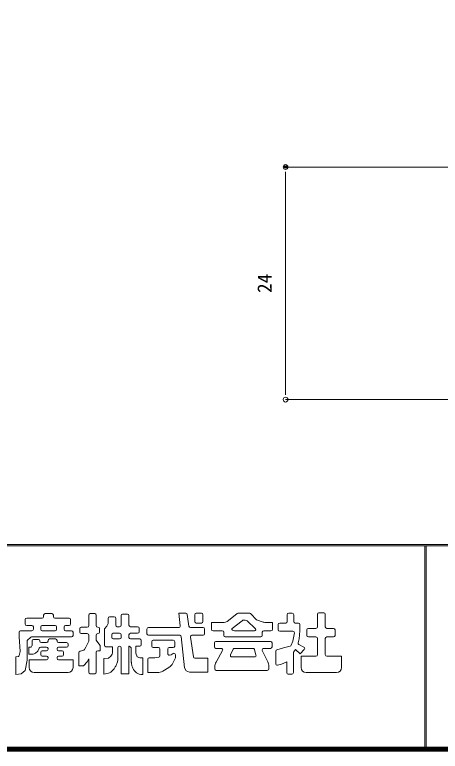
# Model space of a CAD drawing. Units: millimetres, scale not verified. Extents: x -140 to 140, y -96 to 96.
# Drawn here: x -100.2 to -56.2, y -95.7 to -19.6 of the extents above; entities that cross this region are included whole.
import ezdxf
from ezdxf.enums import TextEntityAlignment as Align

# ---------------------------------------------------------------- set-up
doc = ezdxf.new("R2010")
doc.units = ezdxf.units.MM
doc.header["$LTSCALE"] = 0.5
doc.header["$PDMODE"] = 32
doc.header["$PDSIZE"] = 0.25
for name, color, linetype, lineweight in [('0-0_0', 7, 'Continuous', 18), ('0-2_一般', 3, 'Continuous', 18), ('0-5_GREEN', 3, 'Continuous', 18)]:
    doc.layers.add(name, color=color, linetype=linetype, lineweight=lineweight)
doc.layers.add('0-1_Defpoints', color=7, linetype='Continuous')
doc.styles.add('ＭＳ ゴシック', font='')
doc.styles.get('ＭＳ ゴシック').set_extended_font_data('MS Gothic')

# ---------------------------------------------------------------- blocks, each defined once
blk = doc.blocks.new('_DOT')
at = {"layer": '0-0_0', "lineweight": 9}
blk.add_line((-0.5, 0), (-1, 0), dxfattribs=at)
blk.add_circle((0, 0), 0.25, dxfattribs=at)
blk.add_circle((0, 0), 0.25, dxfattribs=at)
blk = doc.blocks.new('D10')
at = {"layer": '0-1_Defpoints'}
for p in [(-96.3561, -44.8998), (-62.835, -44.8998), (-73.8258, -68.8998)]:
    blk.add_point(p, dxfattribs=at)
at = {"layer": '0-2_一般'}
for p, q in [((-64.835, -44.8998), (-96.3561, -44.8998)), ((-96.3561, -67.8998), (-96.3561, -45.8998)), ((-75.8258, -68.8998), (-96.3561, -68.8998))]:
    blk.add_line(p, q, dxfattribs=at)
for p, rotation in [((-96.3561, -44.8998), 90), ((-96.3561, -68.8998), 270)]:
    blk.add_blockref('_DOT', p, dxfattribs=dict(at, rotation=rotation))
at = {"layer": '0-2_一般', "color": 7, "style": 'ＭＳ ゴシック'}
blk.add_text('24', height=1.466, rotation=90, dxfattribs=at).set_placement((-97.3561, -57.8998), align=Align.BOTTOM_LEFT)

msp = doc.modelspace()

# ---------------------------------------------------------------- linework, layer by layer
at = {"layer": '0-5_GREEN'}
for p, q in [((-140.2885, -74.3129), (139.9215, -74.3129)), ((-140.2885, -74.4529), (139.9215, -74.4529)), ((-57.8285, -74.4529), (-57.8285, -95.4529)), ((-57.6885, -74.4529), (-57.6885, -95.4529)), ((-99.0837, -82.0767), (-99.0837, -82.5252)), ((-97.3393, -81.9213), (-98.9283, -81.9213)), ((-97.1839, -81.6126), (-97.1839, -81.7659)), ((-96.3261, -81.4572), (-97.0285, -81.4572)), ((-96.1707, -81.7659), (-96.1707, -81.6126)), ((-94.553, -81.9213), (-96.0153, -81.9213)), ((-94.3976, -82.5252), (-94.3976, -82.0767)), ((-92.5155, -81.6113), (-92.5155, -82.6926)), ((-91.911, -81.4559), (-92.3601, -81.4559)), ((-91.7556, -82.6926), (-91.7556, -81.6113)), ((-90.5313, -81.9488), (-90.5313, -82.4789)), ((-89.8845, -81.7934), (-90.3759, -81.7934)), ((-89.7291, -82.6505), (-89.7291, -81.9488)), ((-89.1803, -81.6535), (-89.1803, -82.6505)), ((-88.5336, -81.4981), (-89.0249, -81.4981)), ((-88.3782, -82.6505), (-88.3782, -81.6535)), ((-82.1878, -82.7572), (-82.364, -81.5467)), ((-81.5812, -81.5691), (-81.5812, -82.2708)), ((-80.8923, -81.4137), (-81.4258, -81.4137)), ((-80.7369, -82.2708), (-80.7369, -81.5691)), ((-78.09, -82.1599), (-77.1908, -81.4473)), ((-77.0943, -81.4137), (-75.907, -81.4137)), ((-72.0401, -81.5691), (-72.0401, -82.2708)), ((-71.52, -81.4137), (-71.8847, -81.4137)), ((-71.3646, -82.2708), (-71.3646, -81.5691)), ((-68.916, -81.5269), (-68.916, -82.8192)), ((-68.2693, -81.3715), (-68.7606, -81.3715)), ((-68.1139, -82.8192), (-68.1139, -81.5269)), ((-98.9283, -82.6806), (-98.3948, -82.6806)), ((-98.2394, -82.836), (-98.2394, -83.0737)), ((-97.4794, -83.0737), (-97.4794, -82.836)), ((-97.324, -82.6806), (-95.9884, -82.6806)), ((-95.833, -82.836), (-95.833, -83.0737)), ((-95.0731, -83.0737), (-95.0731, -82.836)), ((-94.9177, -82.6806), (-94.553, -82.6806)), ((-92.6709, -82.848), (-93.2888, -82.848)), ((-91.5732, -82.848), (-91.6002, -82.848)), ((-89.3357, -82.8059), (-89.5737, -82.8059)), ((-87.4782, -82.8059), (-88.2228, -82.8059)), ((-81.4258, -82.4262), (-80.8923, -82.4262)), ((-77.7148, -82.9862), (-76.7062, -82.1869)), ((-76.5454, -82.1309), (-76.3654, -82.1309)), ((-76.1868, -82.2023), (-75.3128, -83.0341)), ((-72.9689, -82.5816), (-72.9689, -83.1145)), ((-72.1955, -82.4262), (-72.8135, -82.4262)), ((-70.8868, -82.4262), (-71.2092, -82.4262)), ((-99.717, -83.3845), (-99.717, -83.8618)), ((-98.3948, -83.2291), (-99.5616, -83.2291)), ((-95.9884, -83.2291), (-97.324, -83.2291)), ((-94.2997, -83.2291), (-94.9177, -83.2291)), ((-94.1443, -83.7064), (-94.1443, -83.3845)), ((-93.4442, -83.0034), (-93.4442, -83.3676)), ((-93.2888, -83.523), (-92.6709, -83.523)), ((-91.6002, -83.523), (-91.5732, -83.523)), ((-91.4178, -83.3676), (-91.4178, -83.0034)), ((-90.9112, -83.0168), (-90.9112, -84.7176)), ((-89.9959, -83.4808), (-89.3357, -83.4808)), ((-88.2228, -83.4808), (-87.4782, -83.4808)), ((-87.3228, -83.3254), (-87.3228, -82.9613)), ((-86.5206, -83.0456), (-86.5206, -83.5364)), ((-83.2458, -82.8902), (-86.3652, -82.8902)), ((-80.7234, -82.8902), (-82.034, -82.8902)), ((-80.568, -83.5364), (-80.568, -83.0456)), ((-79.6949, -83.2277), (-78.7392, -83.2277)), ((-78.5838, -83.3831), (-78.5838, -83.7051)), ((-77.6811, -83.1663), (-77.4835, -83.2277)), ((-77.4835, -83.2277), (-75.4168, -83.2277)), ((-75.3535, -83.208), (-75.4168, -83.2277)), ((-74.6154, -83.7051), (-74.6154, -83.3831)), ((-74.46, -83.2277), (-73.7153, -83.2277)), ((-72.8135, -83.2699), (-71.4576, -83.2699)), ((-70.8158, -84.0714), (-70.7314, -83.2277)), ((-70.0137, -83.13), (-70.0137, -83.7051)), ((-69.0714, -82.9746), (-69.8583, -82.9746)), ((-67.2561, -82.9746), (-67.9585, -82.9746)), ((-67.1007, -83.7051), (-67.1007, -83.13)), ((-98.5382, -83.9073), (-98.8271, -84.196)), ((-94.2997, -83.8618), (-98.4283, -83.8618)), ((-98.366, -84.2704), (-98.366, -84.7477)), ((-97.7193, -84.115), (-98.2106, -84.115)), ((-97.5639, -84.297), (-97.5639, -84.2704)), ((-96.7195, -84.2282), (-96.7195, -84.297)), ((-95.9462, -84.0728), (-96.5641, -84.0728)), ((-95.7908, -84.297), (-95.7908, -84.2282)), ((-92.5155, -83.6784), (-92.5155, -84.2824)), ((-91.7556, -84.198), (-91.7556, -83.6784)), ((-91.7556, -84.198), (-91.3656, -84.7045)), ((-90.1513, -83.916), (-90.1513, -83.6362)), ((-89.3357, -84.0714), (-89.9959, -84.0714)), ((-89.1803, -83.6362), (-89.1803, -83.916)), ((-88.3782, -83.916), (-88.3782, -83.6362)), ((-87.2671, -84.0714), (-88.2228, -84.0714)), ((-87.1117, -84.6754), (-87.1117, -84.2268)), ((-86.3652, -83.6918), (-83.1295, -83.6918)), ((-86.014, -84.3534), (-86.014, -84.8019)), ((-83.8053, -84.198), (-85.8586, -84.198)), ((-83.6499, -84.8019), (-83.6499, -84.3534)), ((-82.9749, -83.831), (-82.6366, -87.0666)), ((-81.7272, -85.9212), (-82.0259, -83.8695)), ((-81.8721, -83.6918), (-80.7234, -83.6918)), ((-73.7576, -84.3246), (-79.3994, -84.3246)), ((-78.4284, -83.8605), (-74.7708, -83.8605)), ((-70.8158, -84.0714), (-70.9128, -84.4592)), ((-69.8583, -83.8605), (-69.0714, -83.8605)), ((-68.916, -84.0159), (-68.916, -85.6878)), ((-68.1139, -85.6878), (-68.1139, -84.0159)), ((-67.9585, -83.8605), (-67.2561, -83.8605)), ((-97.4807, -84.9165), (-96.8749, -84.9165)), ((-96.8749, -84.4524), (-97.4085, -84.4524)), ((-96.7195, -85.0719), (-96.7195, -85.1408)), ((-95.7908, -85.1408), (-95.7908, -85.0719)), ((-94.8063, -84.4524), (-95.6354, -84.4524)), ((-95.6354, -84.9165), (-94.8063, -84.9165)), ((-94.6509, -84.7611), (-94.6509, -84.6078)), ((-90.7558, -84.873), (-90.0669, -84.873)), ((-90.0669, -84.873), (-90.0669, -85.5198)), ((-89.518, -86.1075), (-89.518, -84.9862)), ((-89.3626, -84.8308), (-89.3357, -84.8308)), ((-89.1803, -84.9862), (-89.1803, -87.6572)), ((-88.3782, -84.8308), (-88.3647, -84.8308)), ((-88.1575, -84.9862), (-88.1575, -86.2667)), ((-87.6605, -85.5479), (-87.6605, -84.8308)), ((-87.6605, -84.8308), (-87.2671, -84.8308)), ((-85.8586, -84.9573), (-85.3251, -84.9573)), ((-85.1697, -85.1127), (-85.1697, -85.804)), ((-84.3675, -85.5999), (-84.3675, -85.1127)), ((-84.2121, -84.9573), (-83.8053, -84.9573)), ((-79.5548, -84.48), (-79.5548, -84.8863)), ((-79.3994, -85.0417), (-78.85, -85.0417)), ((-77.6128, -85.1303), (-77.8868, -85.7054)), ((-77.4725, -85.0417), (-75.5769, -85.0417)), ((-74.4737, -85.0417), (-73.7576, -85.0417)), ((-73.6022, -84.8863), (-73.6022, -84.48)), ((-70.8344, -84.6345), (-70.3201, -84.905)), ((-98.7037, -85.6337), (-98.3325, -85.6337)), ((-97.4794, -85.4516), (-97.4794, -85.6892)), ((-96.8749, -85.2962), (-97.324, -85.2962)), ((-97.324, -85.8446), (-96.8749, -85.8446)), ((-95.2707, -85.2962), (-95.6354, -85.2962)), ((-95.6354, -85.8446), (-95.2707, -85.8446)), ((-95.1153, -85.6892), (-95.1153, -85.4516)), ((-93.5287, -86.8557), (-93.5287, -85.494)), ((-93.419, -85.3455), (-93.0386, -85.2285)), ((-91.7556, -87.5018), (-91.7556, -85.4502)), ((-78.7146, -85.2735), (-79.3787, -86.4499)), ((-75.2631, -85.7295), (-75.4275, -85.1544)), ((-74.0449, -86.4297), (-74.6133, -85.2653)), ((-73.2222, -85.3303), (-73.2222, -86.6213)), ((-71.4069, -87.544), (-71.4069, -85.5323)), ((-71.3782, -85.4423), (-71.1881, -85.1747)), ((-96.7195, -86), (-96.7195, -86.0689)), ((-95.7908, -86.0689), (-95.7908, -86)), ((-92.5155, -86.1175), (-92.5155, -87.5018)), ((-86.4362, -86.1674), (-86.4362, -87.5307)), ((-85.7185, -86.012), (-86.2808, -86.012)), ((-85.7185, -86.012), (-85.305, -85.9581)), ((-77.7465, -85.9276), (-75.4125, -85.9276)), ((-93.5287, -86.8557), (-93.1335, -86.8557)), ((-84.2519, -87.0111), (-84.8928, -87.3878)), ((-79.5126, -86.9592), (-79.5126, -87.1644)), ((-79.3572, -87.3198), (-74.0953, -87.3198)), ((-73.9399, -87.1644), (-73.9399, -86.8842)), ((-98.1435, -87.532), (-94.6623, -87.532)), ((-92.3601, -87.6572), (-91.911, -87.6572)), ((-90.9534, -87.6994), (-90.4955, -87.61)), ((-86.4362, -87.5307), (-85.4178, -87.5307)), ((-71.9269, -87.6994), (-71.5623, -87.6994)), ((-70.0867, -87.5307), (-66.9432, -87.5307))]:
    msp.add_line(p, q, dxfattribs=at)
for points in [[(-140.4985, 95.6679), (-140.4985, -95.6629), (140.4815, -95.6629)], [(-140.3935, 95.5279), (-140.3935, -95.5579), (140.3415, -95.5579)], [(-140.2885, 95.3879), (-140.2885, -95.4529), (140.2015, -95.4529)], [(-140.1835, 95.2479), (-140.1835, -95.3479), (140.0615, -95.3479)], [(-140.0785, 95.1079), (-140.0785, -95.2429), (139.9215, -95.2429)], [(-82.5178, -81.4137), (-83.2277, -81.4137), (-83.0912, -82.7187)], [(-75.7936, -81.4628), (-75.2064, -82.0887), (-74.5281, -82.3259)], [(-90.9112, -83.0168), (-90.6579, -82.7637), (-90.5313, -82.4789)], [(-78.7334, -82.384), (-79.8503, -82.384), (-79.8503, -83.0723)], [(-73.5599, -83.0723), (-73.5599, -82.384), (-74.1861, -82.384)], [(-70.7356, -83.2699), (-70.7314, -83.2699), (-70.7314, -82.5816)], [(-71.6311, -84.7189), (-71.4491, -84.2824), (-71.3045, -83.4519)], [(-98.8726, -84.3059), (-98.8726, -86.2664), (-99.0837, -87.3211), (-99.5059, -87.6586), (-100.0547, -87.7369)], [(-99.7009, -85.7859), (-99.5903, -85.3805), (-99.717, -83.8618)], [(-92.9494, -85.1571), (-92.811, -84.9152), (-92.5155, -84.2824)], [(-98.7037, -85.6337), (-98.7037, -84.9165), (-98.4504, -84.9165), (-98.366, -84.7267)], [(-98.0147, -85.5247), (-97.775, -85.3384), (-97.6218, -85.0067)], [(-91.3334, -84.7993), (-91.3334, -85.2948), (-91.6002, -85.2948)], [(-89.1803, -87.6572), (-88.3782, -87.6572), (-88.3782, -84.8308)], [(-73.1063, -85.18), (-72.4201, -84.9995), (-71.733, -84.8088)], [(-100.0547, -87.7369), (-100.0547, -85.9001), (-99.7685, -85.8768)], [(-90.9534, -87.6994), (-90.9534, -86.0964), (-90.489, -86.0542), (-90.2357, -85.8432), (-90.1091, -85.6323), (-90.0669, -85.5198)], [(-87.6605, -85.5479), (-87.5338, -85.9276), (-87.2383, -86.012), (-86.9428, -86.012), (-86.9428, -87.7416), (-87.0044, -87.7416)], [(-84.1766, -85.7512), (-84.0298, -85.7167), (-83.8042, -85.5732)], [(-83.5654, -85.7044), (-83.5654, -86.012), (-83.8504, -86.5815)], [(-70.2786, -85.1483), (-70.6892, -85.5901), (-71.1881, -85.1747)], [(-69.0714, -85.8432), (-70.6047, -85.8432), (-70.6047, -87.0127)], [(-66.4252, -87.0127), (-66.4252, -85.8432), (-67.9585, -85.8432)], [(-96.8749, -86.2243), (-98.6615, -86.2243), (-98.6615, -87.014)], [(-94.1443, -87.014), (-94.1443, -86.2243), (-95.6354, -86.2243)], [(-93.018, -86.8043), (-92.6843, -86.4339), (-92.5155, -86.1175)], [(-82.6366, -87.0666), (-82.4678, -87.3619), (-82.13, -87.4885), (-80.2303, -87.4885), (-80.2303, -86.0542), (-81.5734, -86.0542)], [(-73.0343, -86.7733), (-72.6312, -86.687), (-72.0823, -86.4339), (-72.0823, -87.544)]]:
    msp.add_lwpolyline(points, dxfattribs=at)
for centre, radius, start, end in [((-98.9283, -82.0767), 0.1554, 90, 180), ((-97.3393, -81.7659), 0.1554, 270, 0), ((-97.0285, -81.6126), 0.1554, 90, 180), ((-96.3261, -81.6126), 0.1554, 0, 90), ((-96.0153, -81.7659), 0.1554, 180, 270), ((-94.553, -82.0767), 0.1554, 0, 90), ((-92.3601, -81.6113), 0.1554, 90, 180), ((-91.911, -81.6113), 0.1554, 0, 90), ((-90.3759, -81.9488), 0.1554, 90, 180), ((-89.8845, -81.9488), 0.1554, 0, 90), ((-89.0249, -81.6535), 0.1554, 90, 180), ((-88.5336, -81.6535), 0.1554, 0, 90), ((-82.5178, -81.5691), 0.1554, 8.28193, 90), ((-81.4258, -81.5691), 0.1554, 90, 180), ((-80.8923, -81.5691), 0.1554, 0, 90), ((-77.0943, -81.5691), 0.1554, 90, 128.39742), ((-75.907, -81.5691), 0.1554, 43.17355, 90), ((-71.8847, -81.5691), 0.1554, 90, 180), ((-71.52, -81.5691), 0.1554, 0, 90), ((-68.7606, -81.5269), 0.1554, 90, 180), ((-68.2693, -81.5269), 0.1554, 0, 90), ((-98.9283, -82.5252), 0.1554, 180, 270), ((-98.3948, -82.836), 0.1554, 0, 90), ((-97.324, -82.836), 0.1554, 90, 180), ((-95.9884, -82.836), 0.1554, 0, 90), ((-94.9177, -82.836), 0.1554, 90, 180), ((-94.553, -82.5252), 0.1554, 270, 0), ((-93.2888, -83.0034), 0.1554, 90, 180), ((-92.6709, -82.6926), 0.1554, 270, 0), ((-91.6002, -82.6926), 0.1554, 180, 270), ((-91.5732, -83.0034), 0.1554, 0, 90), ((-89.5737, -82.6505), 0.1554, 180, 270), ((-89.3357, -82.6505), 0.1554, 270, 0), ((-88.2228, -82.6505), 0.1554, 180, 270), ((-87.4782, -82.9613), 0.1554, 0, 90), ((-83.2458, -82.7348), 0.1554, 270, 5.96887), ((-82.034, -82.7348), 0.1554, 188.28193, 270), ((-81.4258, -82.2708), 0.1554, 180, 270), ((-80.8923, -82.2708), 0.1554, 270, 0), ((-78.7334, -81.348), 1.036, 270, 308.39742), ((-76.5454, -82.3899), 0.259, 90, 128.39742), ((-76.3654, -82.3899), 0.259, 46.41835, 90), ((-74.1861, -81.348), 1.036, 250.72316, 270), ((-72.8135, -82.5816), 0.1554, 90, 180), ((-72.1955, -82.2708), 0.1554, 270, 0), ((-71.2092, -82.2708), 0.1554, 180, 270), ((-70.8868, -82.5816), 0.1554, 0, 90), ((-69.0714, -82.8192), 0.1554, 270, 0), ((-67.9585, -82.8192), 0.1554, 180, 270), ((-99.5616, -83.3845), 0.1554, 90, 180), ((-98.3948, -83.0737), 0.1554, 270, 0), ((-97.324, -83.0737), 0.1554, 180, 270), ((-95.9884, -83.0737), 0.1554, 270, 0), ((-94.9177, -83.0737), 0.1554, 180, 270), ((-94.2997, -83.3845), 0.1554, 0, 90), ((-93.2888, -83.3676), 0.1554, 180, 270), ((-92.6709, -83.6784), 0.1554, 0, 90), ((-91.6002, -83.6784), 0.1554, 90, 180), ((-91.5732, -83.3676), 0.1554, 270, 0), ((-89.9959, -83.6362), 0.1554, 90, 180), ((-89.3357, -83.6362), 0.1554, 0, 90), ((-88.2228, -83.6362), 0.1554, 90, 180), ((-87.4782, -83.3254), 0.1554, 270, 0), ((-86.3652, -83.0456), 0.1554, 90, 180), ((-86.3652, -83.5364), 0.1554, 180, 270), ((-80.7234, -83.0456), 0.1554, 0, 90), ((-80.7234, -83.5364), 0.1554, 270, 0), ((-79.6949, -83.0723), 0.1554, 180, 270), ((-78.7392, -83.3831), 0.1554, 0, 90), ((-77.6504, -83.0674), 0.1036, 128.39742, 252.74028), ((-75.3842, -83.1091), 0.1036, 287.25972, 46.41835), ((-74.46, -83.3831), 0.1554, 90, 180), ((-73.7153, -83.0723), 0.1554, 270, 0), ((-72.8135, -83.1145), 0.1554, 180, 270), ((-71.4576, -83.4253), 0.1554, 350.12702, 90), ((-69.8583, -83.13), 0.1554, 90, 180), ((-67.2561, -83.13), 0.1554, 0, 90), ((-98.7172, -84.3059), 0.1554, 134.9788, 180), ((-98.4283, -84.0172), 0.1554, 90, 134.9788), ((-98.2106, -84.2704), 0.1554, 90, 180), ((-97.7193, -84.2704), 0.1554, 0, 90), ((-97.4085, -84.297), 0.1554, 180, 270), ((-96.8749, -84.297), 0.1554, 270, 0), ((-96.5641, -84.2282), 0.1554, 90, 180), ((-95.9462, -84.2282), 0.1554, 0, 90), ((-95.6354, -84.297), 0.1554, 180, 270), ((-94.2997, -83.7064), 0.1554, 270, 0), ((-89.9959, -83.916), 0.1554, 180, 270), ((-89.3357, -83.916), 0.1554, 270, 0), ((-88.2228, -83.916), 0.1554, 180, 270), ((-87.2671, -84.2268), 0.1554, 0, 90), ((-85.8586, -84.3534), 0.1554, 90, 180), ((-83.8053, -84.3534), 0.1554, 0, 90), ((-83.1295, -83.8472), 0.1554, 5.96887, 90), ((-81.8721, -83.8472), 0.1554, 90, 188.28193), ((-79.3994, -84.48), 0.1554, 90, 180), ((-78.4284, -83.7051), 0.1554, 180, 270), ((-74.7708, -83.7051), 0.1554, 270, 0), ((-73.7576, -84.48), 0.1554, 0, 90), ((-69.8583, -83.7051), 0.1554, 180, 270), ((-69.0714, -84.0159), 0.1554, 0, 90), ((-67.9585, -84.0159), 0.1554, 90, 180), ((-67.2561, -83.7051), 0.1554, 270, 0), ((-97.4807, -85.0719), 0.1554, 90, 155.20872), ((-96.8749, -85.0719), 0.1554, 0, 90), ((-96.8749, -85.1408), 0.1554, 270, 0), ((-95.6354, -85.0719), 0.1554, 90, 180), ((-95.6354, -85.1408), 0.1554, 180, 270), ((-94.8063, -84.6078), 0.1554, 0, 90), ((-94.8063, -84.7611), 0.1554, 270, 0), ((-91.4888, -84.7993), 0.1554, 0, 37.58908), ((-90.7558, -84.7176), 0.1554, 180, 270), ((-89.3626, -84.9862), 0.1554, 90, 180), ((-89.3357, -84.9862), 0.1554, 0, 90), ((-88.358, -85.0377), 0.207, 14.39982, 91.86038), ((-87.2671, -84.6754), 0.1554, 270, 0), ((-85.8586, -84.8019), 0.1554, 180, 270), ((-85.3251, -85.1127), 0.1554, 0, 90), ((-84.2121, -85.1127), 0.1554, 90, 180), ((-83.8053, -84.8019), 0.1554, 270, 0), ((-79.3994, -84.8863), 0.1554, 180, 270), ((-78.85, -85.1971), 0.1554, 330.5544, 90), ((-77.4725, -85.1971), 0.1554, 90, 154.5202), ((-75.5769, -85.1971), 0.1554, 15.9566, 90), ((-74.4737, -85.1971), 0.1554, 90, 206.02005), ((-73.7576, -84.8863), 0.1554, 270, 0), ((-71.7745, -84.6591), 0.1554, 285.51317, 337.36507), ((-70.7621, -84.497), 0.1554, 165.95378, 242.25895), ((-70.3924, -85.0425), 0.1554, 317.09995, 62.25895), ((-99.8509, -85.745), 0.1554, 301.98631, 344.73412), ((-98.3325, -85.1157), 0.518, 270, 307.85445), ((-97.324, -85.4516), 0.1554, 90, 180), ((-97.324, -85.6892), 0.1554, 180, 270), ((-96.8749, -86), 0.1554, 0, 90), ((-95.6354, -86), 0.1554, 90, 180), ((-95.2707, -85.4516), 0.1554, 0, 90), ((-95.2707, -85.6892), 0.1554, 270, 360), ((-93.3733, -85.494), 0.1554, 107.09081, 180), ((-93.0843, -85.08), 0.1554, 287.09081, 330.23681), ((-91.6002, -85.4502), 0.1554, 90, 180), ((-85.3251, -85.804), 0.1554, 277.42598, 0), ((-84.2121, -85.5999), 0.1554, 180, 283.23108), ((-83.7208, -85.7044), 0.1554, 0, 122.452), ((-77.7465, -85.7722), 0.1554, 154.5202, 270), ((-75.4125, -85.7722), 0.1554, 270, 15.9566), ((-73.0668, -85.3303), 0.1554, 104.73314, 180), ((-71.2515, -85.5323), 0.1554, 144.61752, 180), ((-69.0714, -85.6878), 0.1554, 270, 0), ((-67.9585, -85.6878), 0.1554, 180, 270), ((-96.8749, -86.0689), 0.1554, 270, 0), ((-95.6354, -86.0689), 0.1554, 180, 270), ((-95.4844, -83.993), 6.4303, 332.46928, 335.95566), ((-90.3709, -86.2744), 0.831, 335.95566, 349.46625), ((-91.7535, -86.0173), 2.2372, 349.46625, 357.68846), ((-103.076, -88.7631), 15.1259, 8.79637, 9.49979), ((-95.1142, -87.5311), 7.0693, 7.76743, 8.79637), ((-106.6626, -89.1063), 18.7247, 7.41893, 7.76743), ((-86.2808, -86.1674), 0.1554, 90, 180), ((-84.7769, -86.1179), 1.036, 300.44702, 333.41799), ((-81.5734, -85.8988), 0.1554, 188.28193, 270), ((-78.4766, -86.9592), 1.036, 150.5544, 180), ((-74.9759, -86.8842), 1.036, 0, 26.02005), ((-73.0668, -86.6213), 0.1554, 180, 282.08606), ((-98.1435, -87.014), 0.518, 180, 270), ((-94.6623, -87.014), 0.518, 270, 0), ((-93.1335, -86.7003), 0.1554, 270, 317.99171), ((-90.6539, -86.8299), 0.7688, 301.83006, 315.74045), ((-93.9227, -83.6445), 5.3331, 315.74045, 318.34536), ((-90.841, -86.3858), 1.2085, 318.34536, 323.81916), ((-90.71, -86.4816), 1.0462, 323.81916, 332.46928), ((-72.2695, -84.6279), 15.9588, 187.41893, 187.79643), ((-87.5902, -86.7256), 0.4951, 187.79643, 201.01969), ((-86.7344, -86.3967), 1.4119, 201.01969, 208.83855), ((-87.0044, -86.7056), 1.036, 201.05173, 270), ((-85.4178, -86.4947), 1.036, 270, 300.44702), ((-79.3572, -87.1644), 0.1554, 180, 270), ((-74.0953, -87.1644), 0.1554, 270, 0), ((-70.0867, -87.0127), 0.518, 180, 270), ((-66.9432, -87.0127), 0.518, 270, 0), ((-92.3601, -87.5018), 0.1554, 180, 270), ((-91.911, -87.5018), 0.1554, 270, 0), ((-91.1506, -86.0298), 1.7106, 292.51707, 301.83006), ((-71.9269, -87.544), 0.1554, 180, 270), ((-71.5623, -87.544), 0.1554, 270, 0)]:
    msp.add_arc(centre, radius, start, end, dxfattribs=at)

# ---------------------------------------------------------------- block references
at = {"layer": '0-2_一般'}
msp.add_blockref('D10', (24.1475, 9.5352), dxfattribs=at)

doc.saveas('drawing.dxf')
